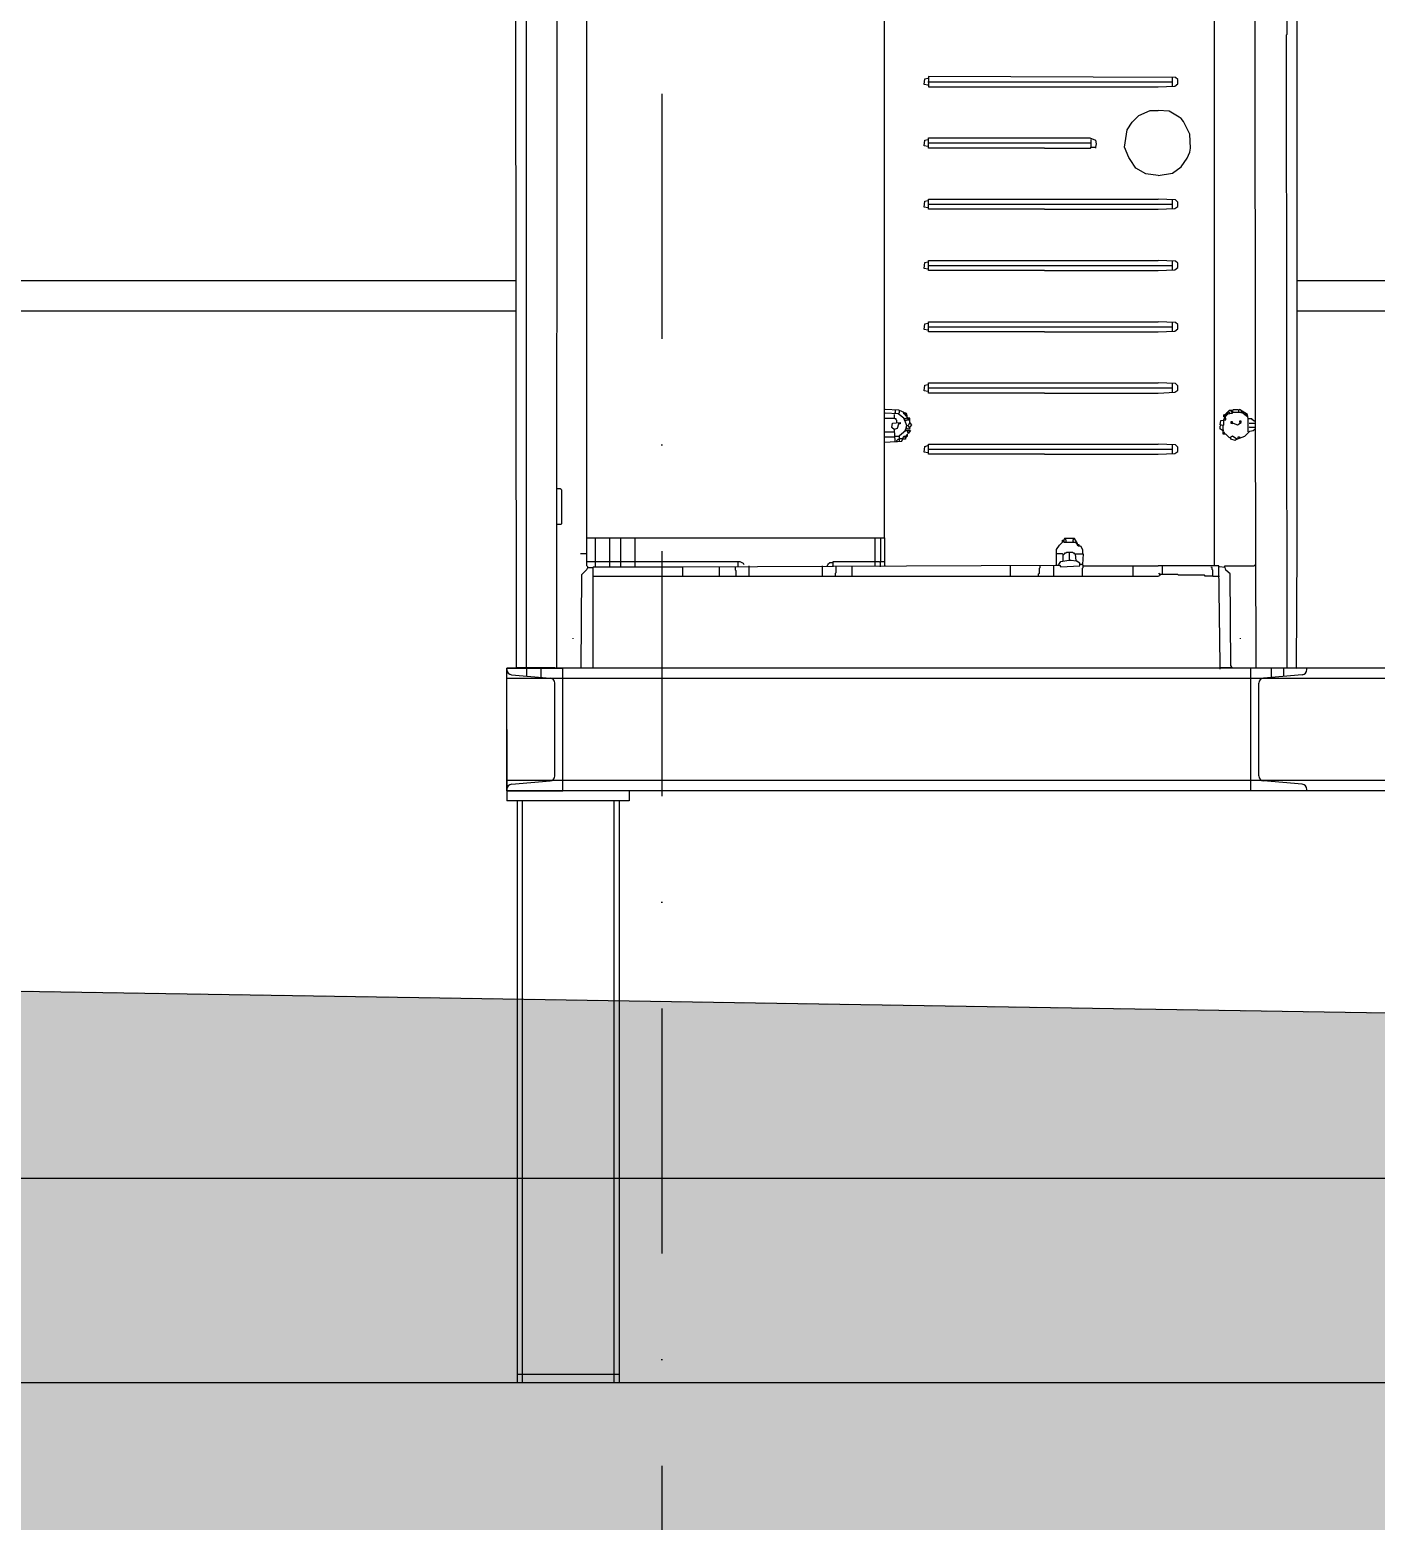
# Model space of a CAD drawing. Extents: x 3792242 to 5145247, y -1546315 to -1031918.
# Drawn here: x 4033038 to 4034357, y -1493366 to -1491905 of the extents above; entities that cross this region are included whole.
import ezdxf

# ---------------------------------------------------------------- set-up
doc = ezdxf.new("R2010")
doc.units = 0
doc.header["$MEASUREMENT"] = 0
doc.linetypes.add('BODKOCIARKOVANA_3', pattern=[5.6, 3, -1.3, 0, -1.3])
for name, color, linetype in [('MÚRY', 1, 'CONTINUOUS'), ('osi', 253, 'CONTINUOUS'), ('TENKÁ', 7, 'CONTINUOUS'), ('ZZ-chladenie', 133, 'CONTINUOUS'), ('ŠRAFY', 82, 'CONTINUOUS'), ('šrafy-múry', 8, 'CONTINUOUS')]:
    doc.layers.add(name, color=color, linetype=linetype)

msp = doc.modelspace()

# ---------------------------------------------------------------- hatches: boundary and pattern name
at = {"layer": 'ŠRAFY'}
h = msp.add_hatch(dxfattribs=at)
h.set_pattern_fill('SQUARE', color=256, scale=300)
h.set_pattern_definition([(0, (-1113810.456, 33513.662), (0, 37.5), [37.5, -37.5]), (90, (-1113810.456, 33513.662), (-37.5, 2e-15), [37.5, -37.5])])
h.paths.add_polyline_path([(4031322.044, -1493110.108), (4031322.044, -1493030.108), (4031572.044, -1493030.108), (4031572.044, -1493110.108), (4031572.044, -1493230.108), (4042072.044, -1493230.108), (4042072.044, -1492796.021), (4035799.544, -1492890.108), (4031461.23, -1492820.963), (4031406.83, -1492820.963), (4031406.83, -1492873.696), (4031406.83, -1492877.915), (4031406.83, -1493013.074, 0.39722787), (4031409.478, -1493015.882), (4031434.955, -1493018.696), (4031434.955, -1493021.727), (4031444.705, -1493022.29, -1.21070497), (4031446.674, -1493025.102), (4031404.017, -1493025.102), (4031371.673, -1493025.102, -0.41421316), (4031370.266, -1493022.29), (4031370.266, -1493018.071, 0.41420819), (4031367.429, -1493017.807, 0.35991249), (4031364.641, -1493018.071), (4031364.641, -1493022.29, -0.41421316), (4031363.235, -1493025.102), (4031328.549, -1493025.102, -0.41421316), (4031327.142, -1493022.29), (4031327.845, -1493016.662), (4031334.635, -1493011.281), (4031327.142, -1492998.304), (4031327.142, -1492876.509), (4031327.142, -1492872.29), (4031327.845, -1492866.662), (4031334.635, -1492861.281), (4031327.142, -1492848.304), (4031327.142, -1492725.102), (4031314.545, -1492725.102), (4031312.201, -1493500.108), (4032187.044, -1493500.108), (4032187.044, -1493450.108), (4031322.044, -1493450.108), (4031322.044, -1493230.108)])
h.paths.add_polyline_path([(4031446.756, -1493018.058), (4031519.33, -1493022.295), (4031519.166, -1493025.102), (4031448.675, -1493020.987, -1.34066688)], flags=16)
edge = h.paths.add_edge_path(flags=16)
edge.add_arc((4031448.642, -1493021.549), 0.563, 266.660889, 86.6591)
edge = h.paths.add_edge_path(flags=16)
edge.add_arc((4031444.705, -1493021.727), 0.562, 89.99853, 269.99853)
at = {"layer": 'šrafy-múry'}
h = msp.add_hatch(dxfattribs=at)
h.set_pattern_fill('ANSI36', color=253, scale=800, angle=360)
h.set_pattern_definition([(45, (139723.04, 33513.66), (53.0330086, 194.4543648), [250, -50, 0, -50])])
h.paths.add_polyline_path([(4030422.044, -1493230.108), (4009362.044, -1493230.108), (4009162.044, -1493230.108), (4009162.044, -1492530.108), (4009002.044, -1492530.108), (4009002.044, -1493700.108), (4009252.044, -1493700.108), (4009252.044, -1493450.108), (4012402.044, -1493450.108), (4012517.044, -1493450.108), (4015592.044, -1493450.108), (4015592.044, -1493700.108), (4015892.044, -1493700.108), (4015892.044, -1493450.108), (4022232.044, -1493450.108), (4022232.044, -1493700.108), (4022532.044, -1493700.108), (4022532.044, -1493450.108), (4028872.044, -1493450.108), (4028872.044, -1493700.108), (4029172.044, -1493700.108), (4029172.044, -1493450.108), (4030422.044, -1493450.108)])
h.paths.add_polyline_path([(4031322.044, -1493450.108), (4032187.044, -1493450.108), (4032302.044, -1493450.108), (4035512.044, -1493450.108), (4035512.044, -1493700.108), (4035812.044, -1493700.108), (4035812.044, -1493450.108), (4042092.044, -1493450.108), (4042092.044, -1493700.108), (4042432.044, -1493700.108), (4042432.044, -1492280.108), (4042272.044, -1492280.108), (4042272.044, -1493230.108), (4042072.044, -1493230.108), (4031322.044, -1493230.108)])

# ---------------------------------------------------------------- linework, layer by layer
at = {"layer": 'MÚRY'}
msp.add_line((4031462.1, -1492821.833), (4035799.544, -1492890.108), dxfattribs=at)
at = {"layer": 'osi', "linetype": 'BODKOCIARKOVANA_3', "ltscale": 80}
msp.add_line((4033657.044, -1487486.244), (4033657.044, -1507826.838), dxfattribs=at)
at = {"layer": 'TENKÁ'}
for p, q in [((3995962.044, -1492150.108), (4033514.235, -1492150.108)), ((4034279.804, -1492150.108), (4034887.624, -1492150.108)), ((4033514.26, -1492180.108), (3995962.044, -1492180.108)), ((4034887.65, -1492180.108), (4034279.818, -1492180.108)), ((4042072.044, -1493030.108), (4031406.83, -1493030.108)), ((4042272.044, -1493230.108), (4031322.044, -1493230.108))]:
    msp.add_line(p, q, dxfattribs=at)
at = {"layer": 'ZZ-chladenie'}
for p, q in [((4033524.441, -1492530.108), (4033524.441, -1490842.64)), ((4034270.034, -1491908.781), (4034270.034, -1490842.64)), ((4033514.557, -1492529.402), (4033513.144, -1490863.822)), ((4034198.723, -1492429.848), (4034198.723, -1490864.528)), ((4034238.967, -1492287.226), (4034238.262, -1490864.528)), ((4034279.918, -1492397.37), (4034279.213, -1490864.528)), ((4033554.095, -1492530.108), (4033554.801, -1491044.572)), ((4033583.75, -1492429.848), (4033583.75, -1491242.267)), ((4033875.35, -1492402.313), (4033875.35, -1491257.094)), ((4034269.327, -1491909.487), (4034270.034, -1491908.781)), ((4034270.034, -1492530.108), (4034269.327, -1491909.487)), ((4033914.183, -1491958.205), (4033914.889, -1491952.557)), ((4033914.889, -1491952.557), (4033917.713, -1491951.85)), ((4034160.596, -1491951.145), (4033918.419, -1491950.438)), ((4033918.419, -1491950.438), (4033918.419, -1491960.323)), ((4034157.771, -1491959.617), (4034157.771, -1491951.145)), ((4034162.713, -1491953.262), (4034160.596, -1491951.145)), ((4033917.713, -1491958.911), (4033914.183, -1491958.205)), ((4033917.713, -1491955.381), (4034157.771, -1491955.381)), ((4033917.713, -1491958.911), (4033918.419, -1491958.911)), ((4033918.419, -1491960.323), (4034143.65, -1491960.323)), ((4034143.65, -1491960.323), (4034159.889, -1491959.617)), ((4034159.889, -1491959.617), (4034162.713, -1491957.499)), ((4034162.713, -1491957.499), (4034162.713, -1491953.262)), ((4034113.29, -1492002.686), (4034118.232, -1491994.92)), ((4034118.232, -1491994.92), (4034124.587, -1491988.565)), ((4034124.587, -1491988.565), (4034135.883, -1491983.623)), ((4034135.883, -1491983.623), (4034143.65, -1491983.623)), ((4034154.241, -1491984.329), (4034143.65, -1491983.623)), ((4034164.126, -1491989.977), (4034154.241, -1491984.329)), ((4034166.244, -1491991.389), (4034164.126, -1491989.977)), ((4034168.362, -1491994.213), (4034166.244, -1491991.389)), ((4034174.717, -1492006.923), (4034168.362, -1491994.213)), ((4033918.419, -1492020.337), (4033918.419, -1492010.453)), ((4033918.419, -1492010.453), (4034076.575, -1492010.453)), ((4034076.575, -1492010.453), (4034082.223, -1492012.571)), ((4034110.466, -1492019.632), (4034113.29, -1492002.686)), ((4034175.422, -1492020.337), (4034174.717, -1492006.923)), ((4033914.183, -1492018.22), (4033914.889, -1492012.571)), ((4033917.713, -1492018.925), (4033914.183, -1492018.22)), ((4033914.889, -1492012.571), (4033917.713, -1492011.865)), ((4033917.713, -1492011.865), (4033918.419, -1492011.865)), ((4033917.713, -1492015.395), (4034077.987, -1492015.395)), ((4034032.094, -1492020.337), (4033918.419, -1492020.337)), ((4034032.094, -1492020.337), (4034077.281, -1492020.337)), ((4034077.281, -1492020.337), (4034077.987, -1492019.632)), ((4034077.987, -1492019.632), (4034077.987, -1492011.865)), ((4034077.987, -1492019.632), (4034082.223, -1492019.632)), ((4034082.223, -1492012.571), (4034082.929, -1492016.101)), ((4034082.929, -1492016.101), (4034082.223, -1492019.632)), ((4034082.223, -1492019.632), (4034082.223, -1492020.337)), ((4034114.702, -1492029.516), (4034110.466, -1492019.632)), ((4034171.892, -1492030.223), (4034174.717, -1492024.574)), ((4034174.717, -1492024.574), (4034175.422, -1492020.337)), ((4034116.114, -1492031.635), (4034114.702, -1492029.516)), ((4034121.762, -1492040.107), (4034116.114, -1492031.635)), ((4034131.647, -1492045.755), (4034121.762, -1492040.107)), ((4034157.771, -1492045.05), (4034166.244, -1492038.695)), ((4034166.244, -1492038.695), (4034171.892, -1492030.223)), ((4034143.65, -1492047.168), (4034131.647, -1492045.755)), ((4034143.65, -1492047.168), (4034157.771, -1492045.05)), ((4033914.183, -1492078.234), (4033914.889, -1492072.586)), ((4033917.713, -1492078.94), (4033914.183, -1492078.234)), ((4033914.889, -1492072.586), (4033917.713, -1492071.879)), ((4033917.713, -1492071.879), (4033918.419, -1492071.879)), ((4033917.713, -1492075.41), (4034032.094, -1492075.41)), ((4033918.419, -1492080.352), (4033918.419, -1492070.467)), ((4033918.419, -1492070.467), (4034143.65, -1492070.467)), ((4034032.094, -1492080.352), (4033918.419, -1492080.352)), ((4034032.094, -1492075.41), (4034143.65, -1492075.41)), ((4034032.094, -1492080.352), (4034143.65, -1492080.352)), ((4034160.596, -1492071.174), (4034143.65, -1492070.467)), ((4034143.65, -1492075.41), (4034157.771, -1492075.41)), ((4034143.65, -1492080.352), (4034159.889, -1492079.646)), ((4034157.771, -1492079.646), (4034157.771, -1492071.174)), ((4034159.889, -1492079.646), (4034162.713, -1492077.528)), ((4034162.713, -1492073.291), (4034160.596, -1492071.174)), ((4034162.713, -1492077.528), (4034162.713, -1492073.291)), ((4033914.183, -1492138.249), (4033914.889, -1492132.6)), ((4033917.713, -1492138.955), (4033914.183, -1492138.249)), ((4033914.889, -1492132.6), (4033917.713, -1492131.894)), ((4033917.713, -1492131.894), (4033918.419, -1492131.894)), ((4033917.713, -1492135.424), (4034032.094, -1492135.424)), ((4033918.419, -1492140.367), (4033918.419, -1492130.482)), ((4033918.419, -1492130.482), (4034032.094, -1492130.482)), ((4034032.094, -1492140.367), (4033918.419, -1492140.367)), ((4034032.094, -1492130.482), (4034143.65, -1492130.482)), ((4034032.094, -1492135.424), (4034143.65, -1492135.424)), ((4034032.094, -1492140.367), (4034143.65, -1492140.367)), ((4034160.596, -1492131.188), (4034143.65, -1492130.482)), ((4034143.65, -1492135.424), (4034157.771, -1492135.424)), ((4034143.65, -1492140.367), (4034159.889, -1492139.661)), ((4034157.771, -1492139.661), (4034157.771, -1492131.188)), ((4034159.889, -1492139.661), (4034162.713, -1492137.543)), ((4034162.713, -1492133.306), (4034160.596, -1492131.188)), ((4034162.713, -1492137.543), (4034162.713, -1492133.306)), ((4033914.183, -1492198.263), (4033914.889, -1492192.615)), ((4033917.713, -1492198.969), (4033914.183, -1492198.263)), ((4033914.889, -1492192.615), (4033917.713, -1492191.909)), ((4033917.713, -1492191.909), (4033918.419, -1492191.909)), ((4033917.713, -1492195.439), (4034032.094, -1492195.439)), ((4033918.419, -1492200.381), (4033918.419, -1492190.496)), ((4033918.419, -1492190.496), (4034032.094, -1492190.496)), ((4034032.094, -1492200.381), (4033918.419, -1492200.381)), ((4034032.094, -1492190.496), (4034143.65, -1492190.496)), ((4034032.094, -1492195.439), (4034143.65, -1492195.439)), ((4034032.094, -1492200.381), (4034143.65, -1492200.381)), ((4034160.596, -1492191.203), (4034143.65, -1492190.496)), ((4034143.65, -1492195.439), (4034157.771, -1492195.439)), ((4034143.65, -1492200.381), (4034159.889, -1492199.675)), ((4034157.771, -1492199.675), (4034157.771, -1492191.203)), ((4034159.889, -1492199.675), (4034162.713, -1492197.557)), ((4034162.713, -1492193.321), (4034160.596, -1492191.203)), ((4034162.713, -1492197.557), (4034162.713, -1492193.321)), ((4033914.183, -1492258.277), (4033914.889, -1492252.629)), ((4033917.713, -1492258.984), (4033914.183, -1492258.277)), ((4033914.889, -1492252.629), (4033917.713, -1492251.923)), ((4033917.713, -1492251.923), (4033918.419, -1492251.923)), ((4033917.713, -1492255.453), (4034032.094, -1492255.453)), ((4033918.419, -1492260.396), (4033918.419, -1492250.511)), ((4033918.419, -1492250.511), (4034032.094, -1492250.511)), ((4034032.094, -1492250.511), (4034143.65, -1492250.511)), ((4034032.094, -1492255.453), (4034143.65, -1492255.453)), ((4034160.596, -1492251.217), (4034143.65, -1492250.511)), ((4034143.65, -1492255.453), (4034157.771, -1492255.453)), ((4034143.65, -1492260.396), (4034159.889, -1492259.69)), ((4034157.771, -1492259.69), (4034157.771, -1492251.217)), ((4034159.889, -1492259.69), (4034162.713, -1492257.572)), ((4034162.713, -1492253.336), (4034160.596, -1492251.217)), ((4034162.713, -1492257.572), (4034162.713, -1492253.336)), ((4034032.094, -1492260.396), (4033918.419, -1492260.396)), ((4034032.094, -1492260.396), (4034143.65, -1492260.396)), ((4033875.35, -1492285.108), (4033885.234, -1492285.108)), ((4033889.471, -1492277.341), (4033876.056, -1492276.635)), ((4033888.765, -1492280.871), (4033876.056, -1492280.165)), ((4033885.941, -1492280.165), (4033885.234, -1492280.165)), ((4033885.234, -1492285.108), (4033885.234, -1492281.577)), ((4033885.941, -1492285.813), (4033885.234, -1492285.108)), ((4033885.941, -1492277.341), (4033885.941, -1492280.165)), ((4033886.646, -1492285.813), (4033885.941, -1492285.813)), ((4033886.646, -1492286.52), (4033886.646, -1492285.813)), ((4033887.353, -1492287.226), (4033886.646, -1492286.52)), ((4033887.353, -1492289.344), (4033887.353, -1492287.226)), ((4033894.413, -1492285.108), (4033888.765, -1492280.871)), ((4033897.237, -1492280.871), (4033889.471, -1492277.341)), ((4033889.471, -1492280.165), (4033890.177, -1492279.459)), ((4033889.471, -1492280.871), (4033889.471, -1492280.165)), ((4033890.177, -1492278.047), (4033890.177, -1492277.341)), ((4033890.177, -1492279.459), (4033890.177, -1492278.047)), ((4033894.413, -1492279.459), (4033893.707, -1492278.753)), ((4033894.413, -1492280.871), (4033894.413, -1492279.459)), ((4033895.12, -1492280.871), (4033894.413, -1492280.871)), ((4033897.237, -1492292.168), (4033894.413, -1492285.108)), ((4033895.12, -1492285.813), (4033894.413, -1492285.813)), ((4033895.12, -1492281.577), (4033895.12, -1492280.871)), ((4033895.825, -1492281.577), (4033895.12, -1492280.871)), ((4033895.825, -1492281.577), (4033895.12, -1492281.577)), ((4033895.825, -1492285.813), (4033895.12, -1492285.813)), ((4033895.825, -1492287.226), (4033895.12, -1492287.226)), ((4033896.532, -1492280.165), (4033895.825, -1492280.165)), ((4033895.825, -1492281.577), (4033896.532, -1492282.284)), ((4033895.825, -1492282.284), (4033895.825, -1492281.577)), ((4033896.532, -1492282.989), (4033895.825, -1492282.284)), ((4033896.532, -1492285.108), (4033895.825, -1492285.813)), ((4033895.825, -1492287.226), (4033896.532, -1492287.226)), ((4033896.532, -1492280.871), (4033896.532, -1492280.165)), ((4033897.237, -1492281.577), (4033896.532, -1492280.871)), ((4033896.532, -1492282.284), (4033897.237, -1492281.577)), ((4033896.532, -1492282.284), (4033897.237, -1492281.577)), ((4033897.944, -1492282.989), (4033896.532, -1492282.989)), ((4033900.062, -1492285.108), (4033896.532, -1492285.108)), ((4033896.532, -1492287.226), (4033897.237, -1492286.52)), ((4033897.944, -1492285.108), (4033897.237, -1492280.871)), ((4033897.237, -1492286.52), (4033899.356, -1492286.52)), ((4033897.944, -1492285.813), (4033897.944, -1492285.108)), ((4033898.649, -1492285.813), (4033897.944, -1492285.813)), ((4033899.356, -1492286.52), (4033898.649, -1492285.813)), ((4033900.062, -1492289.344), (4033900.062, -1492285.108)), ((4034204.371, -1492291.462), (4034205.077, -1492287.226)), ((4034205.077, -1492287.226), (4034210.019, -1492286.52)), ((4034207.901, -1492282.284), (4034208.607, -1492281.577)), ((4034207.901, -1492283.696), (4034207.901, -1492282.284)), ((4034208.607, -1492283.696), (4034207.901, -1492283.696)), ((4034207.901, -1492286.52), (4034208.607, -1492285.813)), ((4034207.901, -1492291.462), (4034207.901, -1492286.52)), ((4034208.607, -1492285.108), (4034211.431, -1492280.871)), ((4034208.607, -1492282.284), (4034209.313, -1492281.577)), ((4034208.607, -1492281.577), (4034209.313, -1492281.577)), ((4034209.313, -1492282.989), (4034208.607, -1492282.284)), ((4034208.607, -1492283.696), (4034209.313, -1492283.696)), ((4034208.607, -1492285.813), (4034208.607, -1492285.108)), ((4034210.019, -1492285.108), (4034208.607, -1492285.108)), ((4034209.313, -1492281.577), (4034213.549, -1492277.341)), ((4034209.313, -1492281.577), (4034210.019, -1492280.871)), ((4034209.313, -1492281.577), (4034210.019, -1492282.284)), ((4034210.019, -1492282.284), (4034209.313, -1492282.989)), ((4034209.313, -1492283.696), (4034209.313, -1492282.989)), ((4034210.019, -1492280.871), (4034210.725, -1492280.165)), ((4034210.019, -1492286.52), (4034210.019, -1492285.108)), ((4034210.725, -1492280.165), (4034210.725, -1492279.459)), ((4034210.725, -1492279.459), (4034211.431, -1492279.459)), ((4034210.725, -1492281.577), (4034211.431, -1492281.577)), ((4034212.137, -1492280.165), (4034211.431, -1492279.459)), ((4034211.431, -1492280.871), (4034212.137, -1492280.165)), ((4034211.431, -1492280.871), (4034216.374, -1492280.165)), ((4034211.431, -1492281.577), (4034212.137, -1492280.871)), ((4034212.843, -1492278.753), (4034212.843, -1492278.047)), ((4034213.549, -1492279.459), (4034212.843, -1492278.753)), ((4034213.549, -1492277.341), (4034215.668, -1492277.341)), ((4034213.549, -1492280.871), (4034213.549, -1492279.459)), ((4034215.668, -1492277.341), (4034214.961, -1492278.753)), ((4034214.961, -1492278.753), (4034216.374, -1492278.753)), ((4034216.374, -1492288.638), (4034214.961, -1492288.638)), ((4034214.961, -1492288.638), (4034214.961, -1492290.05)), ((4034216.374, -1492280.165), (4034217.08, -1492276.635)), ((4034222.728, -1492279.459), (4034216.374, -1492279.459)), ((4034216.374, -1492290.05), (4034216.374, -1492288.638)), ((4034217.08, -1492276.635), (4034222.022, -1492276.635)), ((4034222.022, -1492276.635), (4034222.728, -1492279.459)), ((4034222.728, -1492277.341), (4034222.022, -1492277.341)), ((4034223.434, -1492276.635), (4034222.728, -1492277.341)), ((4034225.552, -1492279.459), (4034222.728, -1492279.459)), ((4034231.2, -1492281.577), (4034223.434, -1492276.635)), ((4034224.846, -1492287.932), (4034223.434, -1492287.932)), ((4034223.434, -1492287.932), (4034223.434, -1492289.344)), ((4034224.846, -1492278.753), (4034225.552, -1492278.047)), ((4034224.846, -1492279.459), (4034224.846, -1492278.753)), ((4034224.846, -1492279.459), (4034224.846, -1492280.165)), ((4034224.846, -1492289.344), (4034224.846, -1492287.932)), ((4034226.258, -1492278.047), (4034225.552, -1492278.047)), ((4034231.2, -1492283.696), (4034225.552, -1492279.459)), ((4034226.258, -1492278.753), (4034226.258, -1492278.047)), ((4034226.258, -1492278.753), (4034226.258, -1492279.459)), ((4034227.671, -1492279.459), (4034227.671, -1492278.753)), ((4034228.376, -1492280.871), (4034229.083, -1492280.165)), ((4034229.083, -1492281.577), (4034228.376, -1492280.871)), ((4034229.083, -1492280.165), (4034229.788, -1492280.871)), ((4034229.083, -1492282.284), (4034229.083, -1492281.577)), ((4034229.788, -1492282.284), (4034229.083, -1492282.284)), ((4034230.495, -1492280.871), (4034229.788, -1492280.871)), ((4034230.495, -1492281.577), (4034230.495, -1492280.871)), ((4034231.2, -1492282.284), (4034230.495, -1492281.577)), ((4034230.495, -1492282.989), (4034231.2, -1492282.284)), ((4034231.2, -1492283.696), (4034230.495, -1492282.989)), ((4034231.907, -1492285.813), (4034231.2, -1492281.577)), ((4034231.2, -1492283.696), (4034231.907, -1492283.696)), ((4034235.437, -1492285.813), (4034231.907, -1492285.813)), ((4034231.907, -1492298.523), (4034231.907, -1492285.813)), ((4034236.143, -1492286.52), (4034235.437, -1492285.813)), ((4034236.849, -1492286.52), (4034236.143, -1492286.52)), ((4034236.849, -1492287.226), (4034236.849, -1492286.52)), ((4034237.555, -1492287.932), (4034236.849, -1492287.226)), ((4034238.262, -1492287.932), (4034237.555, -1492287.226)), ((4034238.262, -1492287.932), (4034237.555, -1492287.932)), ((4034238.262, -1492287.932), (4034238.967, -1492287.932)), ((4034239.674, -1492530.108), (4034238.967, -1492287.226)), ((4033875.35, -1492298.523), (4033884.529, -1492298.523)), ((4033875.35, -1492303.465), (4033885.234, -1492303.465)), ((4033882.41, -1492294.287), (4033883.117, -1492290.05)), ((4033885.234, -1492296.404), (4033882.41, -1492294.287)), ((4033883.117, -1492290.05), (4033890.883, -1492289.344)), ((4033885.234, -1492295.699), (4033884.529, -1492295.699)), ((4033885.234, -1492295.699), (4033888.059, -1492294.992)), ((4033885.941, -1492307.702), (4033885.234, -1492296.404)), ((4033885.234, -1492303.465), (4033885.941, -1492302.759)), ((4033885.941, -1492302.759), (4033889.471, -1492302.759)), ((4033888.059, -1492294.992), (4033889.471, -1492290.756)), ((4033889.471, -1492290.756), (4033889.471, -1492289.344)), ((4033890.883, -1492290.756), (4033889.471, -1492290.756)), ((4033890.177, -1492302.053), (4033895.825, -1492297.111)), ((4033890.177, -1492305.583), (4033890.177, -1492302.053)), ((4033890.883, -1492289.344), (4033890.883, -1492290.756)), ((4033892.295, -1492307.702), (4033894.413, -1492302.759)), ((4033894.413, -1492302.759), (4033895.825, -1492302.759)), ((4033895.825, -1492297.111), (4033895.12, -1492297.111)), ((4033895.12, -1492303.465), (4033895.12, -1492302.759)), ((4033895.825, -1492304.171), (4033895.12, -1492303.465)), ((4033895.825, -1492297.111), (4033897.237, -1492292.168)), ((4033895.825, -1492297.111), (4033900.768, -1492297.111)), ((4033895.825, -1492302.759), (4033895.825, -1492305.583)), ((4033896.532, -1492303.465), (4033895.825, -1492304.171)), ((4033897.237, -1492292.168), (4033896.532, -1492291.462)), ((4033897.237, -1492294.992), (4033896.532, -1492294.992)), ((4033897.944, -1492300.641), (4033896.532, -1492302.053)), ((4033896.532, -1492302.053), (4033896.532, -1492303.465)), ((4033896.532, -1492303.465), (4033897.944, -1492302.759)), ((4033897.237, -1492292.168), (4033898.649, -1492292.168)), ((4033897.944, -1492295.699), (4033897.237, -1492294.992)), ((4033900.062, -1492295.699), (4033897.944, -1492295.699)), ((4033898.649, -1492299.935), (4033897.944, -1492297.111)), ((4033897.944, -1492302.759), (4033897.944, -1492300.641)), ((4033900.062, -1492289.344), (4033898.649, -1492292.168)), ((4033898.649, -1492292.168), (4033900.062, -1492295.699)), ((4033900.768, -1492297.111), (4033898.649, -1492299.935)), ((4033900.062, -1492289.344), (4033900.768, -1492290.05)), ((4033902.18, -1492291.462), (4033900.062, -1492289.344)), ((4033900.062, -1492294.287), (4033902.18, -1492291.462)), ((4034207.195, -1492292.168), (4034204.371, -1492291.462)), ((4034204.371, -1492292.874), (4034205.077, -1492292.168)), ((4034204.371, -1492295.699), (4034204.371, -1492292.874)), ((4034205.077, -1492295.699), (4034204.371, -1492295.699)), ((4034205.077, -1492292.168), (4034205.077, -1492291.462)), ((4034205.783, -1492296.404), (4034205.077, -1492295.699)), ((4034206.489, -1492297.111), (4034205.783, -1492296.404)), ((4034207.901, -1492297.111), (4034206.489, -1492297.111)), ((4034207.195, -1492292.168), (4034207.901, -1492291.462)), ((4034207.195, -1492300.641), (4034207.195, -1492292.168)), ((4034210.019, -1492300.641), (4034207.195, -1492300.641)), ((4034208.607, -1492299.229), (4034207.901, -1492299.229)), ((4034208.607, -1492300.641), (4034208.607, -1492299.229)), ((4034213.549, -1492304.171), (4034210.019, -1492300.641)), ((4034216.374, -1492302.759), (4034213.549, -1492304.171)), ((4034214.961, -1492290.05), (4034217.08, -1492290.05)), ((4034216.374, -1492290.05), (4034217.08, -1492290.756)), ((4034220.61, -1492305.583), (4034216.374, -1492302.759)), ((4034217.08, -1492290.05), (4034221.316, -1492291.462)), ((4034220.61, -1492305.583), (4034228.376, -1492302.759)), ((4034221.316, -1492291.462), (4034224.846, -1492289.344)), ((4034222.022, -1492304.877), (4034222.022, -1492303.465)), ((4034222.022, -1492303.465), (4034223.434, -1492303.465)), ((4034223.434, -1492303.465), (4034223.434, -1492304.171)), ((4034228.376, -1492302.759), (4034233.319, -1492297.816)), ((4034232.613, -1492290.05), (4034238.262, -1492290.05)), ((4034233.319, -1492294.287), (4034232.613, -1492293.58)), ((4034238.262, -1492294.287), (4034233.319, -1492294.287)), ((4034233.319, -1492297.816), (4034236.849, -1492297.111)), ((4034236.849, -1492297.111), (4034238.262, -1492295.699)), ((4034238.262, -1492294.287), (4034238.967, -1492294.287)), ((4033875.35, -1492308.407), (4033892.295, -1492307.702)), ((4033887.353, -1492306.995), (4033888.059, -1492306.29)), ((4033887.353, -1492307.702), (4033887.353, -1492306.995)), ((4033887.353, -1492307.702), (4033887.353, -1492308.407)), ((4033888.059, -1492306.29), (4033888.765, -1492305.583)), ((4033888.765, -1492305.583), (4033890.177, -1492305.583)), ((4033890.177, -1492305.583), (4033890.883, -1492304.877)), ((4033890.177, -1492307.702), (4033890.177, -1492305.583)), ((4033890.883, -1492304.877), (4033893.001, -1492304.877)), ((4033893.707, -1492304.171), (4033893.001, -1492304.877)), ((4033893.707, -1492305.583), (4033893.707, -1492304.171)), ((4033895.825, -1492305.583), (4033893.707, -1492305.583)), ((4033914.183, -1492318.292), (4033914.889, -1492312.644)), ((4033914.889, -1492312.644), (4033917.713, -1492311.938)), ((4033917.713, -1492311.938), (4033918.419, -1492311.938)), ((4033917.713, -1492315.468), (4034032.094, -1492315.468)), ((4033918.419, -1492320.41), (4033918.419, -1492310.526)), ((4033918.419, -1492310.526), (4034032.094, -1492310.526)), ((4034032.094, -1492310.526), (4034143.65, -1492310.526)), ((4034032.094, -1492315.468), (4034143.65, -1492315.468)), ((4034160.596, -1492311.232), (4034143.65, -1492310.526)), ((4034143.65, -1492315.468), (4034157.771, -1492315.468)), ((4034157.771, -1492319.704), (4034157.771, -1492311.232)), ((4034159.889, -1492319.704), (4034162.713, -1492317.586)), ((4034162.713, -1492313.35), (4034160.596, -1492311.232)), ((4034162.713, -1492317.586), (4034162.713, -1492313.35)), ((4034214.961, -1492305.583), (4034214.961, -1492304.171)), ((4034219.198, -1492306.995), (4034214.961, -1492305.583)), ((4034220.61, -1492305.583), (4034219.198, -1492306.995)), ((4034220.61, -1492305.583), (4034219.904, -1492304.877)), ((4033917.713, -1492318.998), (4033914.183, -1492318.292)), ((4034032.094, -1492320.41), (4033918.419, -1492320.41)), ((4034032.094, -1492320.41), (4034143.65, -1492320.41)), ((4034143.65, -1492320.41), (4034159.889, -1492319.704)), ((4033557.626, -1492354.301), (4033554.095, -1492354.301)), ((4033558.332, -1492355.007), (4033557.626, -1492354.301)), ((4033559.038, -1492355.713), (4033558.332, -1492355.007)), ((4033559.038, -1492388.192), (4033559.038, -1492355.713)), ((4033554.095, -1492388.897), (4033558.332, -1492388.897)), ((4033558.332, -1492388.897), (4033559.038, -1492388.192)), ((4033583.75, -1492402.313), (4033592.222, -1492402.313)), ((4033592.222, -1492430.555), (4033592.222, -1492402.313)), ((4033592.222, -1492402.313), (4033875.35, -1492402.313)), ((4033606.343, -1492430.555), (4033606.343, -1492402.313)), ((4033616.934, -1492430.555), (4033616.934, -1492402.313)), ((4033631.056, -1492430.555), (4033631.056, -1492402.313)), ((4033866.171, -1492425.612), (4033866.171, -1492402.313)), ((4033871.819, -1492425.612), (4033871.819, -1492402.313)), ((4033875.35, -1492402.313), (4033875.35, -1492429.143)), ((4034049.745, -1492406.549), (4034049.745, -1492404.431)), ((4034049.745, -1492404.431), (4034051.157, -1492404.431)), ((4034049.745, -1492405.843), (4034051.157, -1492405.843)), ((4034051.863, -1492403.019), (4034051.157, -1492404.431)), ((4034051.157, -1492404.431), (4034051.157, -1492406.549)), ((4034061.748, -1492403.019), (4034051.863, -1492403.019)), ((4034052.569, -1492403.725), (4034052.569, -1492403.019)), ((4034053.275, -1492404.431), (4034052.569, -1492403.725)), ((4034053.275, -1492405.843), (4034053.275, -1492404.431)), ((4034060.336, -1492404.431), (4034061.042, -1492403.725)), ((4034060.336, -1492405.843), (4034060.336, -1492404.431)), ((4034060.336, -1492405.843), (4034060.336, -1492406.549)), ((4034061.042, -1492403.725), (4034061.042, -1492403.019)), ((4034064.572, -1492407.961), (4034061.748, -1492403.019)), ((4034279.918, -1492411.491), (4034279.918, -1492397.37)), ((4033583.75, -1492417.845), (4033577.395, -1492417.845)), ((4034044.097, -1492413.609), (4034046.921, -1492409.373)), ((4034044.097, -1492428.436), (4034044.097, -1492413.609)), ((4034049.745, -1492417.845), (4034044.097, -1492417.845)), ((4034046.921, -1492409.373), (4034049.745, -1492406.549)), ((4034050.451, -1492418.552), (4034049.745, -1492417.845)), ((4034050.451, -1492418.552), (4034051.157, -1492418.552)), ((4034050.451, -1492424.906), (4034050.451, -1492418.552)), ((4034051.157, -1492406.549), (4034062.454, -1492406.549)), ((4034051.157, -1492418.552), (4034051.863, -1492417.845)), ((4034051.863, -1492417.845), (4034052.569, -1492417.14)), ((4034052.569, -1492417.14), (4034053.275, -1492417.14)), ((4034053.275, -1492417.14), (4034053.981, -1492416.433)), ((4034053.981, -1492416.433), (4034056.805, -1492416.433)), ((4034056.805, -1492423.494), (4034056.805, -1492416.433)), ((4034056.805, -1492416.433), (4034059.629, -1492416.433)), ((4034059.629, -1492416.433), (4034060.336, -1492417.14)), ((4034060.336, -1492417.14), (4034061.042, -1492417.14)), ((4034061.042, -1492417.14), (4034061.748, -1492417.845)), ((4034061.748, -1492417.845), (4034061.042, -1492417.845)), ((4034062.454, -1492406.549), (4034065.278, -1492410.079)), ((4034063.16, -1492424.906), (4034062.454, -1492417.845)), ((4034062.454, -1492417.845), (4034070.22, -1492417.845)), ((4034064.572, -1492409.373), (4034064.572, -1492407.961)), ((4034064.572, -1492409.373), (4034065.278, -1492408.667)), ((4034064.572, -1492409.373), (4034064.572, -1492410.079)), ((4034065.278, -1492408.667), (4034065.984, -1492408.667)), ((4034065.984, -1492409.373), (4034065.278, -1492408.667)), ((4034065.278, -1492410.079), (4034067.396, -1492410.079)), ((4034065.984, -1492408.667), (4034065.984, -1492409.373)), ((4034067.396, -1492410.079), (4034069.515, -1492413.609)), ((4034069.515, -1492413.609), (4034069.515, -1492417.845)), ((4034070.22, -1492417.845), (4034069.515, -1492428.436)), ((4034279.213, -1492530.108), (4034279.918, -1492411.491)), ((4033578.807, -1492438.322), (4033583.75, -1492433.379)), ((4033583.75, -1492425.612), (4033592.222, -1492425.612)), ((4033584.456, -1492430.555), (4033583.75, -1492429.848)), ((4033583.75, -1492433.379), (4033584.456, -1492431.261)), ((4033584.456, -1492431.261), (4033584.456, -1492430.555)), ((4033584.456, -1492431.261), (4033589.398, -1492431.261)), ((4033589.398, -1492431.261), (4033590.104, -1492430.555)), ((4033589.398, -1492431.261), (4033589.398, -1492529.402)), ((4033590.104, -1492430.555), (4033677.655, -1492430.555)), ((4033592.222, -1492425.612), (4033606.343, -1492425.612)), ((4033606.343, -1492425.612), (4033616.934, -1492425.612)), ((4033616.934, -1492425.612), (4033631.056, -1492425.612)), ((4033631.056, -1492425.612), (4033732.021, -1492425.612)), ((4033677.655, -1492430.555), (4034043.39, -1492429.143)), ((4033677.655, -1492439.734), (4033677.655, -1492430.555)), ((4033713.663, -1492439.734), (4033713.663, -1492430.555)), ((4033729.197, -1492434.085), (4033729.197, -1492430.555)), ((4033729.903, -1492434.791), (4033729.197, -1492434.085)), ((4033729.903, -1492439.734), (4033729.903, -1492434.791)), ((4033732.021, -1492430.555), (4033732.021, -1492425.612)), ((4033732.021, -1492425.612), (4033733.433, -1492425.612)), ((4033733.433, -1492425.612), (4033736.963, -1492427.024)), ((4033736.963, -1492427.024), (4033737.669, -1492428.436)), ((4033742.611, -1492439.734), (4033742.611, -1492429.848)), ((4033814.629, -1492439.734), (4033814.629, -1492429.848)), ((4033819.572, -1492429.143), (4033820.278, -1492428.436)), ((4033819.572, -1492429.848), (4033819.572, -1492429.143)), ((4033820.278, -1492427.731), (4033820.984, -1492427.024)), ((4033820.278, -1492428.436), (4033820.278, -1492427.731)), ((4033820.984, -1492427.024), (4033821.69, -1492426.319)), ((4033821.69, -1492426.319), (4033825.22, -1492426.319)), ((4033825.22, -1492430.555), (4033825.22, -1492425.612)), ((4033825.22, -1492425.612), (4033870.407, -1492425.612)), ((4033828.044, -1492436.203), (4033828.044, -1492430.555)), ((4033843.578, -1492439.734), (4033843.578, -1492430.555)), ((4033866.171, -1492429.848), (4033866.171, -1492425.612)), ((4033870.407, -1492425.612), (4033871.114, -1492426.319)), ((4033871.114, -1492426.319), (4033871.819, -1492425.612)), ((4033871.114, -1492426.319), (4033871.114, -1492430.555)), ((4033871.819, -1492425.612), (4033875.35, -1492425.612)), ((4033875.35, -1492429.143), (4033876.056, -1492429.848)), ((4033998.909, -1492439.734), (4033998.909, -1492429.848)), ((4034027.152, -1492431.967), (4034027.857, -1492431.261)), ((4034027.152, -1492436.909), (4034027.152, -1492431.967)), ((4034027.857, -1492431.261), (4034027.857, -1492429.848)), ((4034041.272, -1492439.734), (4034041.272, -1492429.848)), ((4034044.097, -1492428.436), (4034043.39, -1492427.731)), ((4034043.39, -1492429.143), (4034046.921, -1492429.143)), ((4034046.215, -1492428.436), (4034048.333, -1492425.612)), ((4034046.215, -1492428.436), (4034046.215, -1492429.143)), ((4034046.921, -1492429.143), (4034048.333, -1492430.555)), ((4034048.333, -1492425.612), (4034056.1, -1492424.2)), ((4034048.333, -1492430.555), (4034066.691, -1492429.848)), ((4034056.1, -1492424.2), (4034058.217, -1492424.2)), ((4034056.805, -1492423.494), (4034057.512, -1492424.2)), ((4034058.217, -1492424.2), (4034063.16, -1492424.906)), ((4034066.691, -1492427.024), (4034063.16, -1492424.906)), ((4034066.691, -1492429.848), (4034066.691, -1492427.024)), ((4034067.396, -1492428.436), (4034066.691, -1492427.731)), ((4034069.515, -1492428.436), (4034067.396, -1492428.436)), ((4034069.515, -1492429.143), (4034069.515, -1492428.436)), ((4034070.22, -1492429.143), (4034069.515, -1492429.143)), ((4034069.515, -1492431.967), (4034070.22, -1492431.261)), ((4034069.515, -1492439.734), (4034069.515, -1492431.967)), ((4034070.22, -1492431.261), (4034070.22, -1492429.143)), ((4034070.22, -1492429.848), (4034118.938, -1492429.848)), ((4034118.938, -1492439.734), (4034118.938, -1492429.848)), ((4034118.938, -1492429.848), (4034143.65, -1492429.848)), ((4034202.959, -1492429.848), (4034143.65, -1492429.848)), ((4034147.886, -1492438.322), (4034147.886, -1492429.848)), ((4034195.898, -1492431.261), (4034195.898, -1492430.555)), ((4034196.604, -1492431.261), (4034195.898, -1492431.261)), ((4034196.604, -1492433.379), (4034196.604, -1492431.261)), ((4034197.31, -1492434.085), (4034196.604, -1492433.379)), ((4034197.31, -1492439.734), (4034197.31, -1492434.085)), ((4034204.371, -1492526.578), (4034202.959, -1492429.848)), ((4034209.313, -1492431.261), (4034203.665, -1492430.555)), ((4034208.607, -1492430.555), (4034209.313, -1492429.848)), ((4034209.313, -1492429.848), (4034237.555, -1492429.848)), ((4034210.019, -1492434.085), (4034209.313, -1492431.261)), ((4034214.255, -1492437.615), (4034210.019, -1492434.085)), ((4034237.555, -1492429.848), (4034238.262, -1492429.143)), ((4034238.262, -1492429.143), (4034238.967, -1492428.436)), ((4033578.102, -1492529.402), (4033578.807, -1492438.322)), ((4033590.104, -1492439.734), (4034143.65, -1492439.734)), ((4033827.338, -1492436.909), (4033828.044, -1492436.203)), ((4033827.338, -1492439.734), (4033827.338, -1492436.909)), ((4034026.445, -1492437.615), (4034027.152, -1492436.909)), ((4034026.445, -1492439.734), (4034026.445, -1492437.615)), ((4034143.65, -1492439.734), (4034145.768, -1492439.027)), ((4034145.768, -1492439.027), (4034144.356, -1492436.909)), ((4034145.768, -1492438.322), (4034145.062, -1492437.615)), ((4034162.713, -1492438.322), (4034145.768, -1492438.322)), ((4034163.42, -1492439.027), (4034162.713, -1492438.322)), ((4034188.837, -1492439.027), (4034163.42, -1492439.027)), ((4034189.544, -1492439.734), (4034188.837, -1492439.027)), ((4034197.31, -1492439.734), (4034189.544, -1492439.734)), ((4034197.31, -1492439.734), (4034203.665, -1492439.734)), ((4034214.961, -1492527.284), (4034214.255, -1492437.615)), ((4033570.335, -1492501.16), (4033570.335, -1492500.454)), ((4034224.14, -1492501.16), (4034224.14, -1492500.454)), ((4034527.043, -1492530.108), (4033505.26, -1492530.108)), ((4033505.26, -1492650.108), (4033505.26, -1492530.108)), ((4033505.26, -1492530.108), (4033560.26, -1492530.108)), ((4033505.26, -1492531.422), (4033505.26, -1492530.108)), ((4033509.824, -1492536.403), (4033547.696, -1492539.717)), ((4033590.104, -1492530.108), (4033514.557, -1492529.402)), ((4033524.786, -1492537.787), (4033524.786, -1492530.108)), ((4033538.786, -1492539.012), (4033538.786, -1492530.108)), ((4033560.26, -1492650.108), (4033560.26, -1492530.108)), ((4033578.102, -1492529.402), (4033578.102, -1492530.108)), ((4033589.398, -1492529.402), (4033589.398, -1492530.108)), ((4034204.371, -1492530.814), (4034204.371, -1492526.578)), ((4034205.077, -1492529.402), (4034215.668, -1492529.402)), ((4034216.374, -1492530.108), (4034214.961, -1492527.284)), ((4034279.211, -1492530.329), (4034216.374, -1492530.108)), ((4034234.383, -1492650.108), (4034234.383, -1492530.108)), ((4034289.383, -1492530.108), (4034234.383, -1492530.108)), ((4034284.818, -1492536.403), (4034246.947, -1492539.717)), ((4034254.786, -1492538.946), (4034254.786, -1492530.108)), ((4034266.786, -1492537.896), (4034266.786, -1492530.108)), ((4034289.383, -1492531.422), (4034289.383, -1492530.108)), ((4034527.043, -1492540.108), (4033505.26, -1492540.108)), ((4033552.26, -1492635.519), (4033552.26, -1492544.698)), ((4034242.383, -1492635.519), (4034242.383, -1492544.698)), ((4033505.26, -1492590.108), (4033505.26, -1492660.108)), ((4034527.043, -1492640.108), (4033505.26, -1492640.108)), ((4033505.26, -1492650.108), (4033505.26, -1492648.794)), ((4033505.26, -1492650.108), (4033505.26, -1492648.794)), ((4033505.26, -1492650.108), (4033560.26, -1492650.108)), ((4034527.043, -1492650.108), (4033505.26, -1492650.108)), ((4033505.26, -1492650.108), (4033560.26, -1492650.108)), ((4033509.824, -1492643.813), (4033547.696, -1492640.5)), ((4033509.824, -1492643.813), (4033547.696, -1492640.5)), ((4033625.26, -1492650.108), (4033625.26, -1492660.108)), ((4033625.26, -1492650.108), (4033625.26, -1492660.108)), ((4034289.383, -1492650.108), (4034234.383, -1492650.108)), ((4034284.818, -1492643.813), (4034246.947, -1492640.5)), ((4034289.383, -1492650.108), (4034289.383, -1492648.794)), ((4033625.26, -1492660.108), (4033505.26, -1492660.108)), ((4033625.26, -1492660.108), (4033505.26, -1492660.108)), ((4033515.26, -1492660.108), (4033515.26, -1493230.108)), ((4033520.26, -1492660.108), (4033520.26, -1493230.108)), ((4033610.26, -1492660.108), (4033610.26, -1493230.108)), ((4033615.26, -1492660.108), (4033615.26, -1493230.108)), ((4033615.26, -1493222.108), (4033515.26, -1493222.108)), ((4033615.26, -1493230.108), (4033515.26, -1493230.108))]:
    msp.add_line(p, q, dxfattribs=at)
for centre, start, end in [((4033510.26, -1492531.422), 180, 265), ((4034284.383, -1492531.422), 275, 0), ((4033547.26, -1492544.698), 0, 85), ((4034247.383, -1492544.698), 95, 180), ((4033547.26, -1492635.519), 275, 0), ((4033547.26, -1492635.519), 275, 0), ((4034247.383, -1492635.519), 180, 265), ((4033510.26, -1492648.794), 95, 180), ((4033510.26, -1492648.794), 95, 180), ((4034284.383, -1492648.794), 0, 85)]:
    msp.add_arc(centre, 5, start, end, dxfattribs=at)

doc.saveas('drawing.dxf')
